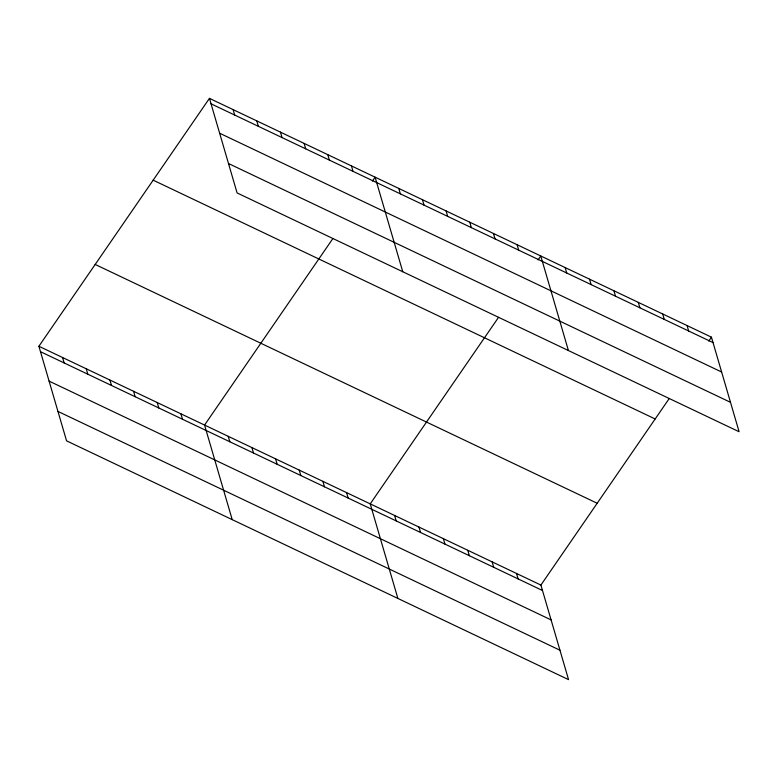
<?xml version="1.0" encoding="UTF-8"?>
<svg xmlns="http://www.w3.org/2000/svg" width="778" height="778" viewBox="0 0 778 778"><rect width="100%" height="100%" fill="white"/><g stroke="black" fill="none" stroke-linecap="round" stroke-linejoin="round"><path stroke-width="1.17" d="M38.9 346.259L540.905 585.066L568.553 679.632L66.558 440.834L38.9 346.259L209.447 98.368L711.442 337.166L739.1 431.741L237.096 192.934L209.447 98.368M332.896 238.525L204.556 425.06L232.214 519.636M372.429 181.07L375.103 177.17L402.761 271.746M498.552 317.327L370.221 503.872L397.879 598.438M538.084 259.871L540.768 255.972L568.417 350.547M540.905 585.066L669.236 398.521M708.768 341.065L711.442 337.166M211.032 103.805L713.037 342.602M219.639 133.213L721.634 372.02M228.499 163.526L730.503 402.323M153.169 180.175L655.164 418.972M95.179 264.452L597.183 503.259M40.495 351.695L542.49 590.502M49.092 381.113L551.096 619.91M57.951 411.416L559.956 650.223M687.062 325.574L688.656 331.01M662.681 313.972L664.266 319.408M638.3 302.37L639.886 307.806M613.91 290.768L615.505 296.214M589.53 279.176L591.124 284.612M565.149 267.574L566.734 273.01M517.098 244.72L518.693 250.156M493.437 233.458L495.022 238.895M469.766 222.207L471.361 227.643M446.105 210.945L447.69 216.381M422.435 199.683L424.029 205.12M516.514 573.464L518.109 578.9M398.774 188.432L400.359 193.868M492.134 561.862L493.729 567.298M467.753 550.27L469.338 555.706M351.442 165.909L353.027 171.355M443.372 538.668L444.958 544.104M327.771 154.657L329.366 160.093M418.982 527.066L420.577 532.502M304.11 143.395L305.696 148.831M394.602 515.464L396.197 520.91M280.44 132.143L282.035 137.58M256.779 120.882L258.364 126.318M346.55 492.61L348.145 498.046M233.108 109.62L234.703 115.066M322.889 481.358L324.484 486.795M299.219 470.097L300.814 475.533M275.558 458.835L277.153 464.281M251.887 447.583L253.482 453.02M228.226 436.322L229.821 441.758M180.895 413.808L182.49 419.245M157.224 402.547L158.819 407.983M133.563 391.295L135.158 396.731M109.892 380.034L111.487 385.47M86.232 368.772L87.826 374.218M62.561 357.52L64.156 362.956"/></g></svg>
